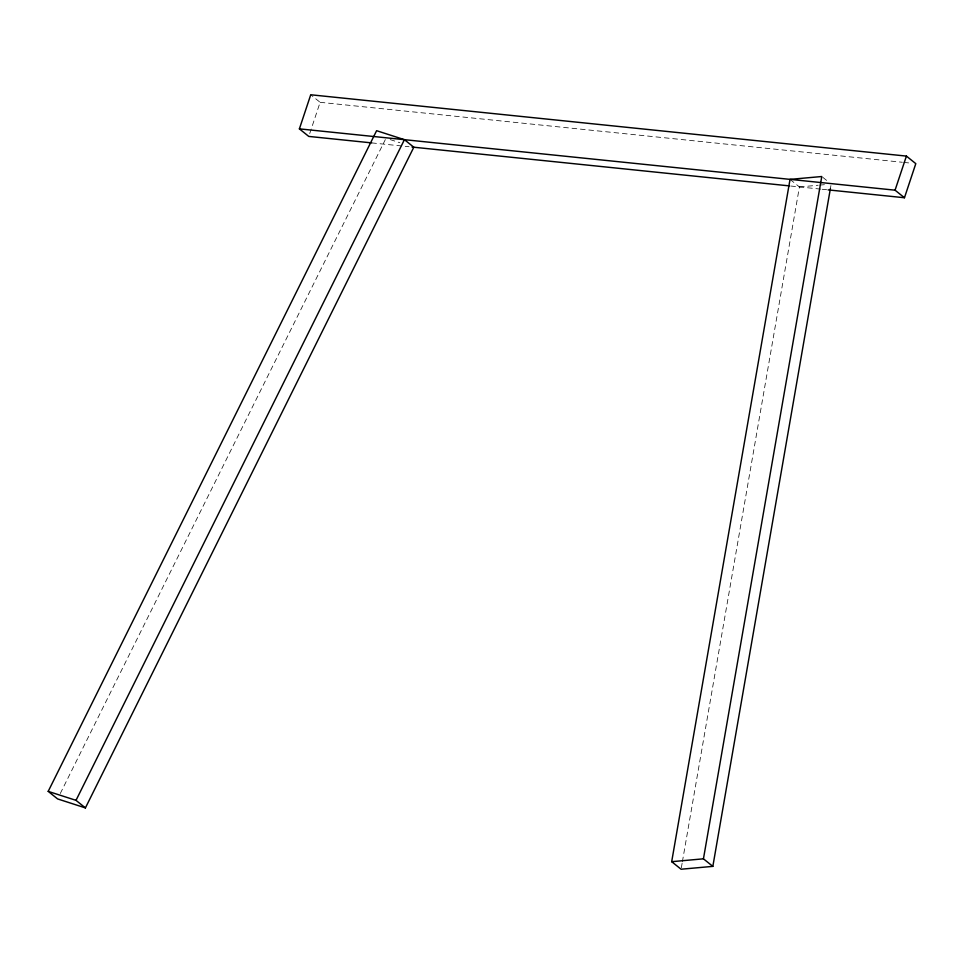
<?xml version="1.0" encoding="UTF-8"?>
<svg xmlns="http://www.w3.org/2000/svg" width="964" height="964" viewBox="0 0 964 964"><rect width="100%" height="100%" fill="white"/><g stroke="black" fill="none" stroke-linecap="round" stroke-linejoin="round"><path stroke-width="0.72" stroke-dasharray="4.82 3.62" d="M681.343 867.745L682.114 863.298M682.367 861.816L799.421 186.932L791.07 180.22M830.402 188.522L830.92 185.558M309.721 133.574L320.12 102.317L310.733 94.773M60.274 793.529L385.335 139.587M799.421 186.932L818.183 185.245M819.629 185.112L825.401 184.594M320.12 102.317L902.328 162.265M903.822 162.41L911.305 163.181M371.646 142.889L409.061 146.733M790.709 186.028L820.641 189.113M822.147 189.269L826.63 189.727M390.179 139.587L399.903 142.732M822.834 177.364L827.004 180.714"/><path stroke-width="1.45" d="M712.842 866.371L681.078 869.227L671.691 861.683L790.034 179.376L821.786 176.52L703.443 858.828L712.842 866.371L830.402 188.522M371.646 142.889L308.781 136.418L299.394 128.863L310.733 94.773L906.413 156.096L915.8 163.651L904.461 197.74L828.124 189.884M904.461 197.74L895.062 190.185L906.413 156.096M48.2 791.372L376.611 130.694L404.422 139.672L413.821 147.227L85.41 807.904L57.587 798.915L48.2 791.372L76.011 800.349L85.41 807.904M76.011 800.349L404.422 139.672M671.691 861.683L703.443 858.828M299.394 128.863L895.062 190.185M412.05 147.046L789.215 185.871"/></g></svg>
